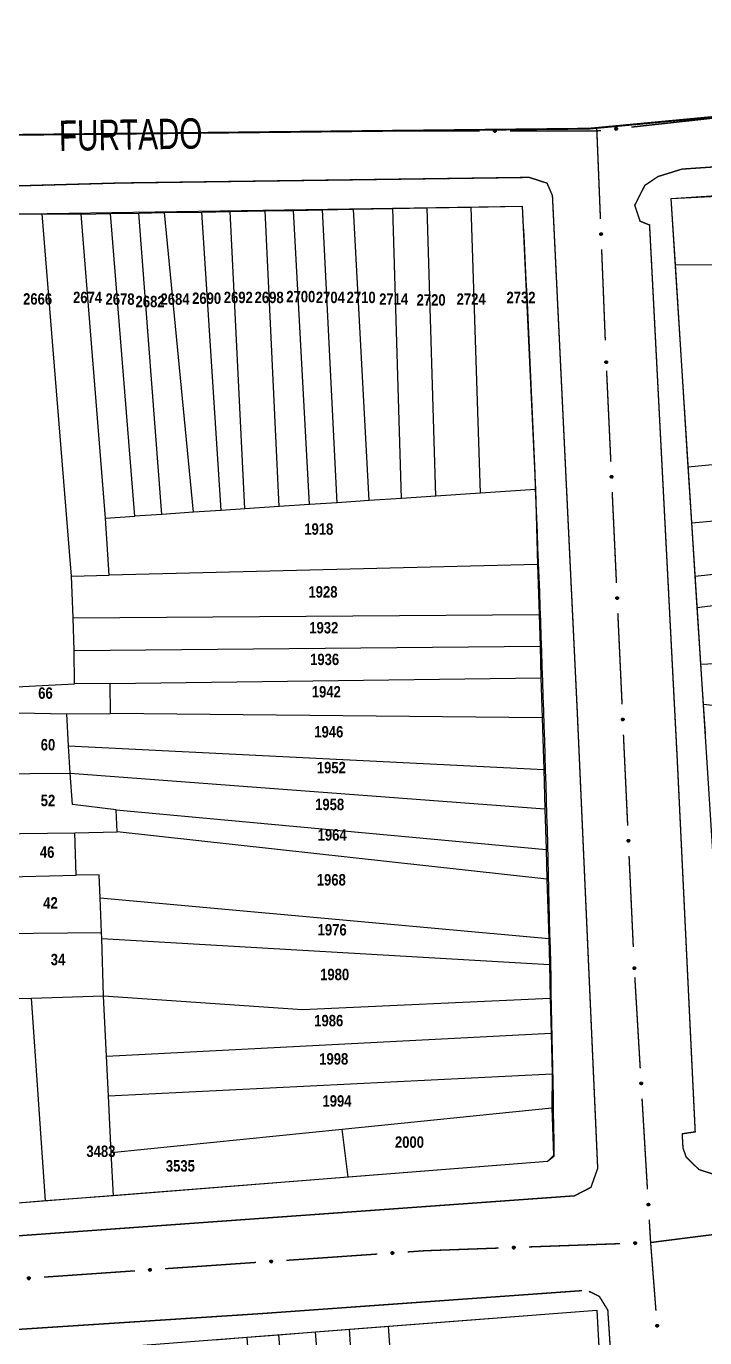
# Model space of a CAD drawing. Extents: x 201676 to 203188, y 4837754 to 4839005.
# Drawn here: x 202874.4 to 202963.7, y 4838832.1 to 4839004.8 of the extents above; entities that cross this region are included whole.
import ezdxf
from ezdxf.enums import TextEntityAlignment as Align

# ---------------------------------------------------------------- set-up
doc = ezdxf.new("R2010")
doc.units = 0
doc.header["$LTSCALE"] = 1.5
doc.header["$MEASUREMENT"] = 0
for name, color, linetype in [('CD-MALHA-LOTES', 40, 'CONTINUOUS'), ('LM-LIM-SETOR-FISCAL', 7, 'CONTINUOUS'), ('RU-QUADRAS', 210, 'CONTINUOUS'), ('SV-EIXO-RUA-PAV', 20, 'CONTINUOUS'), ('SV-RUA-PAVIM-S-GUIA-C-GUIA', 7, 'CONTINUOUS'), ('SV-TXT-RUA-PAV-S-GUIA-C-GUIA', 7, 'CONTINUOUS'), ('Th_NmrPort', 7, 'CONTINUOUS')]:
    doc.layers.add(name, color=color, linetype=linetype)
doc.styles.add('ARIAL', font='ARIAL.TTF')
doc.styles.get("Standard").update_dxf_attribs({"font": 'swisscbo.ttf'})
doc.linetypes.add('Limite', pattern='A,20,-3,[130,ltypeshp.shx,S=6.35,R=0,X=0,Y=0],-3,20', length=46)

msp = doc.modelspace()

# ---------------------------------------------------------------- linework, layer by layer
at = {"layer": 'CD-MALHA-LOTES', "linetype": 'Continuous', "flags": 128}
for points in [[(202932.95, 4838980.98), (202939.69, 4838981.1)], [(202939.69, 4838981.1), (202941.42, 4838943.8)], [(202959.3, 4838982.14), (202969.8, 4838982.65)], [(202959.86, 4838973.44), (202959.3, 4838982.14)], [(202868.71, 4838980.11), (202876.48, 4838980.12)], [(202880.32, 4838932.36), (202876.48, 4838980.12)], [(202876.48, 4838980.12), (202881.59, 4838980.07)], [(202881.59, 4838980.07), (202885.47, 4838980.14)], [(202884.81, 4838940.02), (202881.59, 4838980.07)], [(202885.47, 4838980.14), (202889.21, 4838980.21)], [(202888.66, 4838940.28), (202885.47, 4838980.14)], [(202889.21, 4838980.21), (202892.59, 4838980.27)], [(202892.22, 4838940.52), (202889.21, 4838980.21)], [(202892.59, 4838980.27), (202897.48, 4838980.35)], [(202896.4, 4838940.8), (202892.59, 4838980.27)], [(202897.48, 4838980.35), (202901.21, 4838980.42)], [(202900.04, 4838941.04), (202897.48, 4838980.35)], [(202901.21, 4838980.42), (202905.83, 4838980.5)], [(202903.16, 4838941.25), (202901.21, 4838980.42)], [(202905.83, 4838980.5), (202909.56, 4838980.57)], [(202907.69, 4838941.55), (202905.83, 4838980.5)], [(202909.56, 4838980.57), (202913.39, 4838980.64)], [(202911.68, 4838941.82), (202909.56, 4838980.57)], [(202913.39, 4838980.64), (202917.48, 4838980.71)], [(202915.34, 4838942.06), (202913.39, 4838980.64)], [(202917.48, 4838980.71), (202922.63, 4838980.8)], [(202919.52, 4838942.34), (202917.48, 4838980.71)], [(202922.63, 4838980.8), (202927.16, 4838980.88)], [(202923.78, 4838942.62), (202922.63, 4838980.8)], [(202927.16, 4838980.88), (202932.95, 4838980.98)], [(202928.31, 4838942.92), (202927.16, 4838980.88)], [(202934.18, 4838943.31), (202932.95, 4838980.98)], [(202959.86, 4838973.44), (202970.14, 4838973.39)], [(202961.56, 4838946.77), (202959.86, 4838973.44)], [(202961.56, 4838946.77), (202971.09, 4838947.71)], [(202962.03, 4838939.41), (202961.56, 4838946.77)], [(202934.18, 4838943.31), (202928.31, 4838942.92)], [(202941.42, 4838943.8), (202934.18, 4838943.31)], [(202941.42, 4838943.8), (202941.72, 4838933.92)], [(202907.69, 4838941.55), (202903.16, 4838941.25)], [(202911.68, 4838941.82), (202907.69, 4838941.55)], [(202915.34, 4838942.06), (202911.68, 4838941.82)], [(202919.52, 4838942.34), (202915.34, 4838942.06)], [(202923.78, 4838942.62), (202919.52, 4838942.34)], [(202928.31, 4838942.92), (202923.78, 4838942.62)], [(202962.03, 4838939.41), (202983.9, 4838941.39)], [(202884.81, 4838940.02), (202888.66, 4838940.28)], [(202885.28, 4838932.53), (202884.81, 4838940.02)], [(202892.22, 4838940.52), (202888.66, 4838940.28)], [(202896.4, 4838940.8), (202892.22, 4838940.52)], [(202900.04, 4838941.04), (202896.4, 4838940.8)], [(202903.16, 4838941.25), (202900.04, 4838941.04)], [(202962.48, 4838932.37), (202962.03, 4838939.41)], [(202941.72, 4838933.92), (202885.28, 4838932.53)], [(202941.72, 4838933.92), (202941.91, 4838927.32)], [(202962.48, 4838932.37), (202979.47, 4838934.22)], [(202880.32, 4838932.36), (202885.28, 4838932.53)], [(202880.54, 4838926.89), (202880.32, 4838932.36)], [(202962.75, 4838928.24), (202962.48, 4838932.37)], [(202962.75, 4838928.24), (202979.38, 4838930.41)], [(202963.22, 4838920.78), (202962.75, 4838928.24)], [(202880.54, 4838926.89), (202941.91, 4838927.32)], [(202880.67, 4838922.6), (202880.54, 4838926.89)], [(202941.91, 4838927.32), (202942.04, 4838923.15)], [(202880.67, 4838922.6), (202942.04, 4838923.15)], [(202880.75, 4838918.19), (202880.67, 4838922.6)], [(202942.04, 4838923.15), (202942.16, 4838918.97)], [(202963.22, 4838920.78), (202979.66, 4838921.57)], [(202963.56, 4838915.5), (202963.22, 4838920.78)], [(202885.41, 4838918.25), (202942.16, 4838918.97)], [(202942.16, 4838918.97), (202942.32, 4838913.71)], [(202868.76, 4838917.6), (202880.75, 4838918.19)], [(202885.41, 4838918.25), (202880.75, 4838918.19)], [(202885.46, 4838914.3), (202885.41, 4838918.25)], [(202963.56, 4838915.5), (203032.15, 4838907.93)], [(202963.81, 4838911.65), (202963.56, 4838915.5)], [(202869.01, 4838914.46), (202879.7, 4838914.26)], [(202879.7, 4838914.26), (202885.46, 4838914.3)], [(202879.92, 4838910.02), (202879.7, 4838914.26)], [(202942.32, 4838913.71), (202885.46, 4838914.3)], [(202942.32, 4838913.71), (202942.52, 4838906.9)], [(202880.14, 4838906.45), (202879.92, 4838910.02)], [(202879.92, 4838910.02), (202942.52, 4838906.9)], [(202942.52, 4838906.9), (202942.67, 4838901.71)], [(202869.49, 4838906.34), (202880.14, 4838906.45)], [(202880.45, 4838902.28), (202880.14, 4838906.45)], [(202880.14, 4838906.45), (202942.67, 4838901.71)], [(202886.21, 4838901.61), (202880.45, 4838902.28)], [(202886.35, 4838898.68), (202886.21, 4838901.61)], [(202886.21, 4838901.61), (202942.83, 4838896.37)], [(202942.67, 4838901.71), (202942.83, 4838896.37)], [(202869.98, 4838898.42), (202880.79, 4838898.56)], [(202880.79, 4838898.56), (202886.35, 4838898.68)], [(202880.97, 4838892.99), (202880.79, 4838898.56)], [(202942.95, 4838892.45), (202886.35, 4838898.68)], [(202942.83, 4838896.37), (202942.95, 4838892.45)], [(202870.34, 4838892.71), (202880.97, 4838892.99)], [(202883.96, 4838893.02), (202880.97, 4838892.99)], [(202884.09, 4838890.02), (202883.96, 4838893.02)], [(202942.95, 4838892.45), (202943.18, 4838884.67)], [(202884.29, 4838885.44), (202884.09, 4838890.02)], [(202884.09, 4838890.02), (202943.18, 4838884.67)], [(202870.79, 4838885.32), (202884.29, 4838885.44)], [(202884.31, 4838884.63), (202884.29, 4838885.44)], [(202884.55, 4838877.08), (202884.31, 4838884.63)], [(202884.31, 4838884.63), (202943.28, 4838881.22)], [(202943.18, 4838884.67), (202943.28, 4838881.22)], [(202943.28, 4838881.22), (202943.39, 4838876.79)], [(202871.24, 4838876.68), (202875.05, 4838876.8)], [(202875.05, 4838876.8), (202884.55, 4838877.08)], [(202876.93, 4838850.08), (202875.05, 4838876.8)], [(202884.94, 4838869.17), (202884.55, 4838877.08)], [(202884.55, 4838877.08), (202910.76, 4838875.3)], [(202910.76, 4838875.3), (202943.39, 4838876.79)], [(202943.39, 4838876.79), (202943.5, 4838872.16)], [(202884.94, 4838869.17), (202943.5, 4838872.16)], [(202943.5, 4838872.16), (202943.62, 4838866.84)], [(202885.2, 4838863.94), (202884.94, 4838869.17)], [(202885.2, 4838863.94), (202943.62, 4838866.84)], [(202943.62, 4838866.84), (202943.61, 4838862.34)], [(202885.57, 4838856.46), (202885.2, 4838863.94)], [(202916, 4838859.54), (202943.61, 4838862.34)], [(202943.61, 4838862.34), (202943.79, 4838856.07), (202943, 4838855.29), (202916.77, 4838853.22)], [(202885.57, 4838856.46), (202916, 4838859.54)], [(202916.77, 4838853.22), (202916, 4838859.54)], [(202885.85, 4838850.75), (202885.57, 4838856.46)], [(202916.77, 4838853.22), (202885.85, 4838850.75)], [(202876.93, 4838850.08), (202872.73, 4838849.76)], [(202885.85, 4838850.75), (202876.93, 4838850.08)], [(202922.06, 4838833.56), (202949.52, 4838835.69)], [(202949.52, 4838835.69), (202949.77, 4838830.85)], [(202907.64, 4838832.45), (202912.46, 4838832.82)], [(202912.46, 4838832.82), (202916.95, 4838833.17)], [(202913.18, 4838823.97), (202912.46, 4838832.82)], [(202916.95, 4838833.17), (202922.06, 4838833.56)], [(202917.52, 4838824.37), (202916.95, 4838833.17)], [(202922.69, 4838824.85), (202922.06, 4838833.56)], [(202899.15, 4838831.79), (202903.47, 4838832.13)], [(202903.47, 4838832.13), (202907.64, 4838832.45)], [(202904.1, 4838823.12), (202903.47, 4838832.13)], [(202908.37, 4838823.52), (202907.64, 4838832.45)]]:
    msp.add_lwpolyline(points, dxfattribs=at)
at = {"layer": 'LM-LIM-SETOR-FISCAL', "linetype": 'Limite', "ltscale": 0.1}
msp.add_lwpolyline([(203183.34, 4838302.84, 0.25, 0.25, 0), (203180.94, 4838327.88, 0.25, 0.25, 0), (203179.01, 4838373.61, 0.25, 0.25, 0), (203177.69, 4838393.34, 0.25, 0.25, 0), (203167.5, 4838509.94, 0.25, 0.25, 0), (203160.24, 4838615.27, 0.25, 0.25, 0), (203158.31, 4838638.38, 0.25, 0.25, 0), (203156.83, 4838669.62, 0.25, 0.25, 0), (203152.43, 4838745.37, 0.25, 0.25, 0), (203149.12, 4838806.64, 0.25, 0.25, 0), (203147.22, 4838841.4, 0.25, 0.25, 0), (203146.26, 4838857.95, 0.25, 0.25, 0), (203141.75, 4838939.59, 0.25, 0.25, 0), (203141.45, 4838947.8, 0.25, 0.25, 0), (203138.51, 4839004.69, 0.25, 0.25, 0), (203068.23, 4839000.34, 0.25, 0.25, 0), (203012.77, 4838996.88, 0.25, 0.25, 0), (202985.23, 4838994.8, 0.25, 0.25, 0), (202948.48, 4838991.33, 0.25, 0.25, 0), (202848.68, 4838990.25, 0.25, 0.25, 0), (202769, 4838988.92, 0.25, 0.25, 0), (202703.79, 4838990.29, 0.25, 0.25, 0), (202671.56, 4838990.98, 0.25, 0.25, 0), (202579.77, 4838990.52, 0.25, 0.25, 0)], format="xyseb", dxfattribs=at)
at = {"layer": 'RU-QUADRAS', "color": 6, "linetype": 'Continuous'}
msp.add_lwpolyline([(202959.3, 4838982.14), (203128.57, 4838993.46), (203133.93, 4838869.95), (202967.26, 4838857.62)], close=True, dxfattribs=at)
msp.add_lwpolyline([(202782.66, 4838976.55), (202784.02, 4838977.96), (202825.9, 4838979.35), (202939.69, 4838981.1, -0.009233), (202943.87, 4838855.95), (202943, 4838855.29), (202872.73, 4838849.76), (202868.76, 4838917.6), (202865.13, 4838917.43, -0.010665), (202868.26, 4838847.98), (202856.86, 4838847.26), (202854.33, 4838895.16), (202850.74, 4838894.95), (202853.12, 4838847.21), (202828.69, 4838846.01), (202825.2, 4838913.44), (202820.13, 4838913.14), (202822.48, 4838845.15), (202789.45, 4838842.25), (202788.74, 4838843.1)], format="xyb", close=True, dxfattribs=at)
msp.add_lwpolyline([(202858.97, 4838828.69), (202949.52, 4838835.69), (202950.42, 4838818.68)], dxfattribs=at)
at = {"layer": 'SV-EIXO-RUA-PAV', "const_width": 0.18}
for points in [[(202949.5, 4838991.43), (202949.52, 4838991.03)], [(202954.05, 4838991.53), (202965.98, 4838992.84)], [(202922.08, 4838991.02), (202934.08, 4838991.02)], [(202938.08, 4838991.03), (202949.08, 4838991.03)], [(202949.08, 4838991.03), (202949.52, 4838991.03)], [(202949.52, 4838991.03), (202950.08, 4838991.09)], [(202949.52, 4838991.03), (202949.99, 4838979.44)], [(202950.15, 4838975.44), (202950.63, 4838963.45)], [(202950.8, 4838959.45), (202951.36, 4838947.47)], [(202951.54, 4838943.47), (202952.1, 4838931.48)], [(202952.28, 4838927.49), (202952.84, 4838915.5)], [(202953.02, 4838911.5), (202953.58, 4838899.52)], [(202953.76, 4838895.52), (202954.32, 4838883.53)], [(202954.52, 4838879.54), (202955.23, 4838867.56)], [(202955.47, 4838863.57), (202956.18, 4838851.59)], [(202956.42, 4838847.6), (202956.6, 4838844.6)], [(202956.57, 4838844.6), (202956.6, 4838844.6)], [(202956.6, 4838844.6), (202968.47, 4838846.11)], [(202956.6, 4838844.6), (202956.6, 4838844.6)], [(202956.6, 4838844.6), (202957.3, 4838835.63)], [(202908.63, 4838842.25), (202920.6, 4838843.08)], [(202924.59, 4838843.36), (202926.59, 4838843.5)], [(202926.59, 4838843.5), (202926.91, 4838843.52)], [(202926.91, 4838843.52), (202936.58, 4838843.87)], [(202940.58, 4838844.02), (202952.57, 4838844.45)], [(202892.67, 4838841.15), (202904.64, 4838841.98)], [(202876.71, 4838840.04), (202888.68, 4838840.87)]]:
    msp.add_lwpolyline(points, dxfattribs=at)
at = {"layer": 'SV-EIXO-RUA-PAV'}
for points in [[(202951.91, 4838991.4), (202951.94, 4838991.44), (202951.97, 4838991.47), (202952.01, 4838991.48), (202952.04, 4838991.49), (202952.08, 4838991.49), (202952.11, 4838991.48), (202952.15, 4838991.47), (202952.19, 4838991.44), (202952.22, 4838991.4), (202952.23, 4838991.37), (202952.24, 4838991.33), (202952.24, 4838991.3), (202952.23, 4838991.26), (202952.21, 4838991.22), (202952.18, 4838991.18), (202952.15, 4838991.16), (202952.12, 4838991.15), (202952.08, 4838991.14), (202952.04, 4838991.14), (202952.01, 4838991.14), (202951.97, 4838991.16), (202951.93, 4838991.19), (202951.91, 4838991.23), (202951.89, 4838991.26), (202951.89, 4838991.29), (202951.89, 4838991.33), (202951.89, 4838991.37), (202951.91, 4838991.4)], [(202935.94, 4838991.13), (202935.97, 4838991.17), (202936.01, 4838991.19), (202936.04, 4838991.2), (202936.08, 4838991.2), (202936.11, 4838991.2), (202936.15, 4838991.19), (202936.18, 4838991.17), (202936.22, 4838991.14), (202936.24, 4838991.1), (202936.25, 4838991.06), (202936.26, 4838991.03), (202936.25, 4838990.99), (202936.24, 4838990.96), (202936.22, 4838990.92), (202936.18, 4838990.89), (202936.15, 4838990.86), (202936.11, 4838990.85), (202936.08, 4838990.85), (202936.04, 4838990.86), (202936.01, 4838990.87), (202935.97, 4838990.89), (202935.94, 4838990.92), (202935.91, 4838990.96), (202935.9, 4838990.99), (202935.9, 4838991.03), (202935.9, 4838991.06), (202935.91, 4838991.1), (202935.94, 4838991.13)], [(202950.17, 4838977.59), (202950.21, 4838977.55), (202950.23, 4838977.52), (202950.25, 4838977.48), (202950.25, 4838977.45), (202950.25, 4838977.41), (202950.24, 4838977.38), (202950.22, 4838977.34), (202950.19, 4838977.3), (202950.15, 4838977.28), (202950.11, 4838977.27), (202950.08, 4838977.26), (202950.04, 4838977.27), (202950.01, 4838977.28), (202949.97, 4838977.3), (202949.93, 4838977.33), (202949.91, 4838977.36), (202949.9, 4838977.4), (202949.9, 4838977.43), (202949.9, 4838977.47), (202949.91, 4838977.5), (202949.93, 4838977.54), (202949.96, 4838977.58), (202950, 4838977.6), (202950.03, 4838977.61), (202950.06, 4838977.62), (202950.1, 4838977.62), (202950.14, 4838977.61), (202950.17, 4838977.59)], [(202950.85, 4838960.72), (202950.89, 4838960.69), (202950.91, 4838960.65), (202950.93, 4838960.62), (202950.93, 4838960.58), (202950.93, 4838960.55), (202950.92, 4838960.51), (202950.9, 4838960.47), (202950.87, 4838960.44), (202950.83, 4838960.41), (202950.8, 4838960.4), (202950.76, 4838960.4), (202950.73, 4838960.4), (202950.69, 4838960.41), (202950.65, 4838960.43), (202950.62, 4838960.46), (202950.59, 4838960.5), (202950.58, 4838960.53), (202950.58, 4838960.57), (202950.58, 4838960.6), (202950.59, 4838960.64), (202950.61, 4838960.67), (202950.64, 4838960.71), (202950.68, 4838960.73), (202950.71, 4838960.74), (202950.74, 4838960.75), (202950.78, 4838960.75), (202950.82, 4838960.74), (202950.85, 4838960.72)], [(202951.55, 4838945.62), (202951.59, 4838945.58), (202951.61, 4838945.55), (202951.63, 4838945.51), (202951.63, 4838945.48), (202951.63, 4838945.44), (202951.62, 4838945.41), (202951.6, 4838945.37), (202951.57, 4838945.33), (202951.53, 4838945.31), (202951.5, 4838945.3), (202951.46, 4838945.29), (202951.43, 4838945.29), (202951.39, 4838945.31), (202951.35, 4838945.32), (202951.32, 4838945.36), (202951.29, 4838945.39), (202951.28, 4838945.43), (202951.28, 4838945.46), (202951.28, 4838945.5), (202951.29, 4838945.53), (202951.31, 4838945.57), (202951.34, 4838945.61), (202951.38, 4838945.63), (202951.41, 4838945.64), (202951.44, 4838945.65), (202951.48, 4838945.65), (202951.52, 4838945.64), (202951.55, 4838945.62)], [(202952.29, 4838929.63), (202952.33, 4838929.6), (202952.36, 4838929.57), (202952.37, 4838929.53), (202952.37, 4838929.5), (202952.37, 4838929.46), (202952.36, 4838929.43), (202952.34, 4838929.39), (202952.31, 4838929.35), (202952.27, 4838929.33), (202952.24, 4838929.32), (202952.2, 4838929.31), (202952.17, 4838929.31), (202952.13, 4838929.32), (202952.09, 4838929.34), (202952.06, 4838929.38), (202952.03, 4838929.41), (202952.02, 4838929.44), (202952.02, 4838929.48), (202952.02, 4838929.52), (202952.03, 4838929.55), (202952.05, 4838929.59), (202952.08, 4838929.62), (202952.12, 4838929.65), (202952.15, 4838929.66), (202952.19, 4838929.66), (202952.22, 4838929.66), (202952.26, 4838929.65), (202952.29, 4838929.63)], [(202953.03, 4838913.65), (202953.07, 4838913.62), (202953.1, 4838913.58), (202953.11, 4838913.55), (202953.11, 4838913.51), (202953.11, 4838913.48), (202953.1, 4838913.44), (202953.08, 4838913.41), (202953.05, 4838913.37), (202953.01, 4838913.35), (202952.98, 4838913.33), (202952.94, 4838913.33), (202952.91, 4838913.33), (202952.87, 4838913.34), (202952.83, 4838913.36), (202952.8, 4838913.39), (202952.77, 4838913.43), (202952.76, 4838913.46), (202952.76, 4838913.5), (202952.76, 4838913.53), (202952.77, 4838913.57), (202952.79, 4838913.61), (202952.82, 4838913.64), (202952.86, 4838913.67), (202952.89, 4838913.68), (202952.93, 4838913.68), (202952.96, 4838913.68), (202953, 4838913.67), (202953.03, 4838913.65)], [(202953.78, 4838897.67), (202953.81, 4838897.64), (202953.84, 4838897.6), (202953.85, 4838897.56), (202953.85, 4838897.53), (202953.85, 4838897.5), (202953.84, 4838897.46), (202953.82, 4838897.42), (202953.79, 4838897.39), (202953.75, 4838897.36), (202953.72, 4838897.35), (202953.68, 4838897.34), (202953.65, 4838897.35), (202953.61, 4838897.36), (202953.58, 4838897.38), (202953.54, 4838897.41), (202953.51, 4838897.44), (202953.5, 4838897.48), (202953.5, 4838897.51), (202953.5, 4838897.55), (202953.51, 4838897.59), (202953.53, 4838897.62), (202953.56, 4838897.66), (202953.6, 4838897.68), (202953.63, 4838897.69), (202953.67, 4838897.7), (202953.7, 4838897.7), (202953.74, 4838897.69), (202953.78, 4838897.67)], [(202954.55, 4838880.89), (202954.59, 4838880.86), (202954.61, 4838880.82), (202954.63, 4838880.79), (202954.63, 4838880.75), (202954.63, 4838880.72), (202954.62, 4838880.68), (202954.6, 4838880.65), (202954.57, 4838880.61), (202954.53, 4838880.58), (202954.5, 4838880.57), (202954.46, 4838880.57), (202954.43, 4838880.57), (202954.39, 4838880.58), (202954.35, 4838880.6), (202954.32, 4838880.63), (202954.29, 4838880.66), (202954.28, 4838880.7), (202954.28, 4838880.73), (202954.28, 4838880.77), (202954.29, 4838880.8), (202954.31, 4838880.84), (202954.34, 4838880.88), (202954.37, 4838880.9), (202954.41, 4838880.91), (202954.44, 4838880.92), (202954.48, 4838880.92), (202954.51, 4838880.91), (202954.55, 4838880.89)], [(202955.45, 4838865.71), (202955.49, 4838865.68), (202955.52, 4838865.65), (202955.53, 4838865.61), (202955.53, 4838865.58), (202955.53, 4838865.54), (202955.52, 4838865.51), (202955.5, 4838865.47), (202955.47, 4838865.43), (202955.44, 4838865.41), (202955.4, 4838865.39), (202955.37, 4838865.39), (202955.33, 4838865.39), (202955.3, 4838865.4), (202955.26, 4838865.42), (202955.22, 4838865.45), (202955.2, 4838865.49), (202955.19, 4838865.52), (202955.18, 4838865.56), (202955.18, 4838865.59), (202955.19, 4838865.63), (202955.21, 4838865.67), (202955.24, 4838865.7), (202955.28, 4838865.73), (202955.31, 4838865.74), (202955.35, 4838865.74), (202955.38, 4838865.74), (202955.42, 4838865.73), (202955.45, 4838865.71)], [(202956.4, 4838849.74), (202956.44, 4838849.71), (202956.47, 4838849.68), (202956.48, 4838849.64), (202956.48, 4838849.61), (202956.48, 4838849.57), (202956.47, 4838849.54), (202956.45, 4838849.5), (202956.42, 4838849.46), (202956.39, 4838849.44), (202956.35, 4838849.42), (202956.32, 4838849.42), (202956.28, 4838849.42), (202956.25, 4838849.43), (202956.21, 4838849.45), (202956.17, 4838849.48), (202956.15, 4838849.52), (202956.14, 4838849.55), (202956.13, 4838849.59), (202956.13, 4838849.62), (202956.14, 4838849.66), (202956.16, 4838849.69), (202956.19, 4838849.73), (202956.23, 4838849.75), (202956.26, 4838849.77), (202956.3, 4838849.77), (202956.33, 4838849.77), (202956.37, 4838849.76), (202956.4, 4838849.74)], [(202954.42, 4838844.63), (202954.45, 4838844.67), (202954.49, 4838844.69), (202954.52, 4838844.7), (202954.56, 4838844.71), (202954.59, 4838844.7), (202954.63, 4838844.69), (202954.67, 4838844.68), (202954.7, 4838844.64), (202954.72, 4838844.6), (202954.74, 4838844.57), (202954.74, 4838844.54), (202954.74, 4838844.5), (202954.73, 4838844.46), (202954.71, 4838844.43), (202954.68, 4838844.39), (202954.64, 4838844.37), (202954.61, 4838844.36), (202954.57, 4838844.35), (202954.53, 4838844.36), (202954.5, 4838844.36), (202954.46, 4838844.38), (202954.43, 4838844.42), (202954.4, 4838844.45), (202954.39, 4838844.49), (202954.39, 4838844.52), (202954.39, 4838844.56), (202954.4, 4838844.59), (202954.42, 4838844.63)], [(202922.45, 4838843.32), (202922.48, 4838843.36), (202922.51, 4838843.38), (202922.55, 4838843.4), (202922.58, 4838843.4), (202922.62, 4838843.4), (202922.65, 4838843.39), (202922.69, 4838843.37), (202922.73, 4838843.34), (202922.75, 4838843.31), (202922.77, 4838843.27), (202922.77, 4838843.24), (202922.77, 4838843.2), (202922.76, 4838843.17), (202922.74, 4838843.13), (202922.71, 4838843.09), (202922.67, 4838843.07), (202922.64, 4838843.05), (202922.6, 4838843.05), (202922.57, 4838843.05), (202922.53, 4838843.06), (202922.5, 4838843.08), (202922.46, 4838843.11), (202922.43, 4838843.14), (202922.42, 4838843.18), (202922.42, 4838843.21), (202922.42, 4838843.25), (202922.42, 4838843.28), (202922.45, 4838843.32)], [(202938.43, 4838844.05), (202938.46, 4838844.09), (202938.5, 4838844.11), (202938.53, 4838844.12), (202938.57, 4838844.12), (202938.6, 4838844.12), (202938.64, 4838844.11), (202938.68, 4838844.09), (202938.71, 4838844.06), (202938.74, 4838844.02), (202938.75, 4838843.99), (202938.75, 4838843.95), (202938.75, 4838843.92), (202938.74, 4838843.88), (202938.72, 4838843.85), (202938.69, 4838843.81), (202938.65, 4838843.79), (202938.62, 4838843.78), (202938.58, 4838843.77), (202938.55, 4838843.77), (202938.51, 4838843.78), (202938.47, 4838843.8), (202938.44, 4838843.84), (202938.41, 4838843.87), (202938.4, 4838843.91), (202938.4, 4838843.94), (202938.4, 4838843.98), (202938.41, 4838844.01), (202938.43, 4838844.05)], [(202890.52, 4838841.11), (202890.55, 4838841.15), (202890.59, 4838841.17), (202890.62, 4838841.18), (202890.66, 4838841.19), (202890.69, 4838841.19), (202890.73, 4838841.18), (202890.77, 4838841.16), (202890.8, 4838841.13), (202890.83, 4838841.09), (202890.84, 4838841.06), (202890.85, 4838841.02), (202890.85, 4838840.99), (202890.84, 4838840.95), (202890.82, 4838840.92), (202890.79, 4838840.88), (202890.75, 4838840.85), (202890.72, 4838840.84), (202890.68, 4838840.84), (202890.65, 4838840.84), (202890.61, 4838840.85), (202890.57, 4838840.86), (202890.54, 4838840.9), (202890.51, 4838840.93), (202890.5, 4838840.96), (202890.49, 4838841), (202890.49, 4838841.04), (202890.5, 4838841.07), (202890.52, 4838841.11)], [(202906.48, 4838842.21), (202906.52, 4838842.25), (202906.55, 4838842.28), (202906.59, 4838842.29), (202906.62, 4838842.29), (202906.65, 4838842.29), (202906.69, 4838842.29), (202906.73, 4838842.27), (202906.77, 4838842.24), (202906.79, 4838842.2), (202906.8, 4838842.17), (202906.81, 4838842.13), (202906.81, 4838842.1), (202906.8, 4838842.06), (202906.78, 4838842.02), (202906.75, 4838841.98), (202906.71, 4838841.96), (202906.68, 4838841.95), (202906.64, 4838841.94), (202906.61, 4838841.94), (202906.57, 4838841.95), (202906.53, 4838841.97), (202906.5, 4838842), (202906.47, 4838842.04), (202906.46, 4838842.07), (202906.46, 4838842.11), (202906.46, 4838842.14), (202906.46, 4838842.18), (202906.48, 4838842.21)], [(202874.56, 4838840), (202874.59, 4838840.04), (202874.63, 4838840.07), (202874.66, 4838840.08), (202874.7, 4838840.08), (202874.73, 4838840.08), (202874.77, 4838840.07), (202874.8, 4838840.06), (202874.84, 4838840.02), (202874.87, 4838839.99), (202874.88, 4838839.95), (202874.89, 4838839.92), (202874.88, 4838839.88), (202874.87, 4838839.85), (202874.86, 4838839.81), (202874.82, 4838839.77), (202874.79, 4838839.75), (202874.76, 4838839.74), (202874.72, 4838839.73), (202874.68, 4838839.73), (202874.65, 4838839.74), (202874.61, 4838839.76), (202874.57, 4838839.79), (202874.55, 4838839.82), (202874.54, 4838839.86), (202874.53, 4838839.89), (202874.53, 4838839.93), (202874.54, 4838839.97), (202874.56, 4838840)], [(202957.55, 4838833.79), (202957.59, 4838833.76), (202957.62, 4838833.72), (202957.63, 4838833.69), (202957.63, 4838833.65), (202957.63, 4838833.62), (202957.63, 4838833.58), (202957.61, 4838833.54), (202957.58, 4838833.51), (202957.54, 4838833.48), (202957.51, 4838833.47), (202957.47, 4838833.46), (202957.44, 4838833.46), (202957.4, 4838833.47), (202957.36, 4838833.49), (202957.32, 4838833.52), (202957.3, 4838833.55), (202957.29, 4838833.59), (202957.28, 4838833.62), (202957.28, 4838833.66), (202957.29, 4838833.7), (202957.31, 4838833.73), (202957.34, 4838833.77), (202957.37, 4838833.8), (202957.41, 4838833.81), (202957.44, 4838833.81), (202957.48, 4838833.81), (202957.52, 4838833.81), (202957.55, 4838833.79)]]:
    msp.add_lwpolyline(points, close=True, dxfattribs=at)
for points in [[(202951.89, 4838991.37), (202952.19, 4838991.44)], [(202951.89, 4838991.35), (202952.2, 4838991.42)], [(202951.9, 4838991.38), (202952.17, 4838991.45)], [(202951.91, 4838991.4), (202952.15, 4838991.47)], [(202951.93, 4838991.42), (202952.12, 4838991.47)], [(202951.94, 4838991.44), (202952.11, 4838991.48)], [(202951.96, 4838991.46), (202952.09, 4838991.48)], [(202951.97, 4838991.47), (202952.08, 4838991.49)], [(202935.9, 4838991.06), (202936.24, 4838991.1)], [(202935.9, 4838991.03), (202936.25, 4838991.06)], [(202935.9, 4838990.99), (202936.26, 4838991.03)], [(202935.91, 4838991.1), (202936.22, 4838991.14)], [(202935.91, 4838991.08), (202936.22, 4838991.12)], [(202935.91, 4838991.05), (202936.24, 4838991.08)], [(202935.91, 4838991.01), (202936.25, 4838991.04)], [(202935.91, 4838990.97), (202936.25, 4838991.01)], [(202935.91, 4838990.96), (202936.25, 4838990.99)], [(202935.93, 4838991.11), (202936.2, 4838991.15)], [(202935.93, 4838990.94), (202936.24, 4838990.97)], [(202935.94, 4838991.13), (202936.18, 4838991.17)], [(202935.94, 4838990.92), (202936.24, 4838990.96)], [(202935.96, 4838991.15), (202936.16, 4838991.18)], [(202935.96, 4838990.91), (202936.23, 4838990.94)], [(202935.97, 4838991.17), (202936.15, 4838991.19)], [(202935.97, 4838990.89), (202936.22, 4838990.92)], [(202935.99, 4838991.18), (202936.12, 4838991.2)], [(202935.99, 4838990.88), (202936.19, 4838990.9)], [(202936.01, 4838991.19), (202936.11, 4838991.2)], [(202936.01, 4838990.87), (202936.18, 4838990.89)], [(202936.03, 4838990.86), (202936.16, 4838990.87)], [(202936.04, 4838990.86), (202936.15, 4838990.86)], [(202951.89, 4838991.33), (202952.22, 4838991.4)], [(202951.89, 4838991.31), (202952.22, 4838991.39)], [(202951.89, 4838991.29), (202952.23, 4838991.37)], [(202951.89, 4838991.28), (202952.23, 4838991.35)], [(202951.89, 4838991.26), (202952.24, 4838991.33)], [(202951.9, 4838991.24), (202952.24, 4838991.31)], [(202951.91, 4838991.23), (202952.24, 4838991.3)], [(202951.92, 4838991.21), (202952.23, 4838991.28)], [(202951.93, 4838991.19), (202952.23, 4838991.26)], [(202951.96, 4838991.18), (202952.22, 4838991.24)], [(202951.97, 4838991.16), (202952.21, 4838991.22)], [(202951.99, 4838991.16), (202952.19, 4838991.2)], [(202952.01, 4838991.14), (202952.18, 4838991.18)], [(202952.03, 4838991.14), (202952.16, 4838991.17)], [(202952.04, 4838991.14), (202952.15, 4838991.16)], [(202949.98, 4838977.59), (202950.03, 4838977.28)], [(202950, 4838977.6), (202950.04, 4838977.27)], [(202950.01, 4838977.6), (202950.06, 4838977.27)], [(202950.03, 4838977.61), (202950.08, 4838977.26)], [(202950.05, 4838977.61), (202950.09, 4838977.27)], [(202950.06, 4838977.62), (202950.11, 4838977.27)], [(202950.08, 4838977.61), (202950.13, 4838977.28)], [(202950.1, 4838977.62), (202950.15, 4838977.28)], [(202950.12, 4838977.61), (202950.17, 4838977.3)], [(202950.14, 4838977.61), (202950.19, 4838977.3)], [(202950.15, 4838977.6), (202950.2, 4838977.33)], [(202950.17, 4838977.59), (202950.22, 4838977.34)], [(202949.9, 4838977.48), (202949.92, 4838977.35)], [(202949.9, 4838977.47), (202949.91, 4838977.36)], [(202949.91, 4838977.5), (202949.93, 4838977.33)], [(202949.92, 4838977.52), (202949.95, 4838977.32)], [(202949.93, 4838977.54), (202949.97, 4838977.3)], [(202949.95, 4838977.56), (202949.99, 4838977.29)], [(202949.96, 4838977.58), (202950.01, 4838977.28)], [(202950.19, 4838977.57), (202950.23, 4838977.37)], [(202950.21, 4838977.55), (202950.24, 4838977.38)], [(202950.22, 4838977.53), (202950.24, 4838977.4)], [(202950.23, 4838977.52), (202950.25, 4838977.41)], [(202950.58, 4838960.61), (202950.6, 4838960.48)], [(202950.58, 4838960.6), (202950.59, 4838960.5)], [(202950.59, 4838960.64), (202950.62, 4838960.46)], [(202950.6, 4838960.65), (202950.63, 4838960.45)], [(202950.61, 4838960.67), (202950.65, 4838960.43)], [(202950.63, 4838960.69), (202950.67, 4838960.42)], [(202950.64, 4838960.71), (202950.69, 4838960.41)], [(202950.66, 4838960.72), (202950.71, 4838960.41)], [(202950.68, 4838960.73), (202950.73, 4838960.4)], [(202950.69, 4838960.74), (202950.74, 4838960.4)], [(202950.71, 4838960.74), (202950.76, 4838960.4)], [(202950.73, 4838960.74), (202950.78, 4838960.4)], [(202950.74, 4838960.75), (202950.8, 4838960.4)], [(202950.76, 4838960.74), (202950.81, 4838960.41)], [(202950.78, 4838960.75), (202950.83, 4838960.41)], [(202950.8, 4838960.74), (202950.85, 4838960.43)], [(202950.82, 4838960.74), (202950.87, 4838960.44)], [(202950.83, 4838960.73), (202950.88, 4838960.46)], [(202950.85, 4838960.72), (202950.9, 4838960.47)], [(202950.87, 4838960.7), (202950.91, 4838960.5)], [(202950.89, 4838960.69), (202950.92, 4838960.51)], [(202950.9, 4838960.67), (202950.92, 4838960.54)], [(202950.91, 4838960.65), (202950.93, 4838960.55)], [(202951.28, 4838945.51), (202951.3, 4838945.38)], [(202951.28, 4838945.5), (202951.29, 4838945.39)], [(202951.29, 4838945.53), (202951.32, 4838945.36)], [(202951.3, 4838945.55), (202951.33, 4838945.35)], [(202951.31, 4838945.57), (202951.35, 4838945.32)], [(202951.33, 4838945.59), (202951.37, 4838945.32)], [(202951.34, 4838945.61), (202951.39, 4838945.31)], [(202951.36, 4838945.62), (202951.41, 4838945.3)], [(202951.38, 4838945.63), (202951.43, 4838945.29)], [(202951.39, 4838945.63), (202951.44, 4838945.3)], [(202951.41, 4838945.64), (202951.46, 4838945.29)], [(202951.43, 4838945.64), (202951.48, 4838945.3)], [(202951.44, 4838945.65), (202951.5, 4838945.3)], [(202951.46, 4838945.64), (202951.51, 4838945.31)], [(202951.48, 4838945.65), (202951.53, 4838945.31)], [(202951.5, 4838945.64), (202951.55, 4838945.33)], [(202951.52, 4838945.64), (202951.57, 4838945.33)], [(202951.53, 4838945.63), (202951.58, 4838945.36)], [(202951.55, 4838945.62), (202951.6, 4838945.37)], [(202951.57, 4838945.6), (202951.61, 4838945.4)], [(202951.59, 4838945.58), (202951.62, 4838945.41)], [(202951.6, 4838945.56), (202951.62, 4838945.44)], [(202951.61, 4838945.55), (202951.63, 4838945.44)], [(202952.02, 4838929.53), (202952.04, 4838929.4)], [(202952.02, 4838929.52), (202952.03, 4838929.41)], [(202952.03, 4838929.55), (202952.06, 4838929.38)], [(202952.04, 4838929.56), (202952.07, 4838929.37)], [(202952.05, 4838929.59), (202952.09, 4838929.34)], [(202952.07, 4838929.6), (202952.11, 4838929.34)], [(202952.08, 4838929.62), (202952.13, 4838929.32)], [(202952.1, 4838929.63), (202952.15, 4838929.32)], [(202952.12, 4838929.65), (202952.17, 4838929.31)], [(202952.13, 4838929.65), (202952.18, 4838929.31)], [(202952.15, 4838929.66), (202952.2, 4838929.31)], [(202952.17, 4838929.66), (202952.22, 4838929.31)], [(202952.19, 4838929.66), (202952.24, 4838929.32)], [(202952.2, 4838929.66), (202952.26, 4838929.33)], [(202952.22, 4838929.66), (202952.27, 4838929.33)], [(202952.24, 4838929.65), (202952.29, 4838929.34)], [(202952.26, 4838929.65), (202952.31, 4838929.35)], [(202952.27, 4838929.64), (202952.32, 4838929.37)], [(202952.29, 4838929.63), (202952.34, 4838929.39)], [(202952.31, 4838929.62), (202952.35, 4838929.41)], [(202952.33, 4838929.6), (202952.36, 4838929.43)], [(202952.34, 4838929.58), (202952.36, 4838929.45)], [(202952.36, 4838929.57), (202952.37, 4838929.46)], [(202952.86, 4838913.67), (202952.91, 4838913.33)], [(202952.87, 4838913.67), (202952.92, 4838913.33)], [(202952.89, 4838913.68), (202952.94, 4838913.33)], [(202952.91, 4838913.68), (202952.96, 4838913.33)], [(202952.93, 4838913.68), (202952.98, 4838913.33)], [(202952.95, 4838913.68), (202953, 4838913.34)], [(202952.96, 4838913.68), (202953.01, 4838913.35)], [(202952.98, 4838913.67), (202953.03, 4838913.36)], [(202953, 4838913.67), (202953.05, 4838913.37)], [(202953.01, 4838913.66), (202953.06, 4838913.39)], [(202952.76, 4838913.53), (202952.77, 4838913.43)], [(202952.77, 4838913.57), (202952.8, 4838913.39)], [(202952.77, 4838913.55), (202952.79, 4838913.42)], [(202952.78, 4838913.58), (202952.82, 4838913.38)], [(202952.79, 4838913.61), (202952.83, 4838913.36)], [(202952.81, 4838913.62), (202952.85, 4838913.35)], [(202952.82, 4838913.64), (202952.87, 4838913.34)], [(202952.84, 4838913.65), (202952.89, 4838913.34)], [(202953.03, 4838913.65), (202953.08, 4838913.41)], [(202953.05, 4838913.63), (202953.09, 4838913.43)], [(202953.07, 4838913.62), (202953.1, 4838913.44)], [(202953.09, 4838913.6), (202953.1, 4838913.47)], [(202953.1, 4838913.58), (202953.11, 4838913.48)], [(202953.5, 4838897.55), (202953.51, 4838897.44)], [(202953.51, 4838897.59), (202953.54, 4838897.41)], [(202953.51, 4838897.56), (202953.53, 4838897.43)], [(202953.52, 4838897.6), (202953.56, 4838897.4)], [(202953.53, 4838897.62), (202953.58, 4838897.38)], [(202953.55, 4838897.64), (202953.59, 4838897.37)], [(202953.56, 4838897.66), (202953.61, 4838897.36)], [(202953.58, 4838897.67), (202953.63, 4838897.36)], [(202953.6, 4838897.68), (202953.65, 4838897.35)], [(202953.61, 4838897.68), (202953.67, 4838897.35)], [(202953.63, 4838897.69), (202953.68, 4838897.34)], [(202953.65, 4838897.69), (202953.7, 4838897.35)], [(202953.67, 4838897.7), (202953.72, 4838897.35)], [(202953.69, 4838897.69), (202953.74, 4838897.36)], [(202953.7, 4838897.7), (202953.75, 4838897.36)], [(202953.72, 4838897.69), (202953.77, 4838897.38)], [(202953.74, 4838897.69), (202953.79, 4838897.39)], [(202953.76, 4838897.68), (202953.8, 4838897.41)], [(202953.78, 4838897.67), (202953.82, 4838897.42)], [(202953.79, 4838897.65), (202953.83, 4838897.45)], [(202953.81, 4838897.64), (202953.84, 4838897.46)], [(202953.83, 4838897.62), (202953.84, 4838897.49)], [(202953.84, 4838897.6), (202953.85, 4838897.5)], [(202954.31, 4838880.84), (202954.35, 4838880.6)], [(202954.32, 4838880.86), (202954.37, 4838880.59)], [(202954.34, 4838880.88), (202954.39, 4838880.58)], [(202954.36, 4838880.89), (202954.41, 4838880.58)], [(202954.37, 4838880.9), (202954.43, 4838880.57)], [(202954.39, 4838880.9), (202954.45, 4838880.57)], [(202954.41, 4838880.91), (202954.46, 4838880.57)], [(202954.42, 4838880.91), (202954.48, 4838880.57)], [(202954.44, 4838880.92), (202954.5, 4838880.57)], [(202954.46, 4838880.91), (202954.52, 4838880.58)], [(202954.48, 4838880.92), (202954.53, 4838880.58)], [(202954.5, 4838880.91), (202954.55, 4838880.6)], [(202954.51, 4838880.91), (202954.57, 4838880.61)], [(202954.53, 4838880.9), (202954.58, 4838880.63)], [(202954.55, 4838880.89), (202954.6, 4838880.65)], [(202954.57, 4838880.87), (202954.61, 4838880.67)], [(202954.59, 4838880.86), (202954.62, 4838880.68)], [(202954.6, 4838880.84), (202954.62, 4838880.71)], [(202954.28, 4838880.78), (202954.31, 4838880.65)], [(202954.28, 4838880.77), (202954.29, 4838880.66)], [(202954.29, 4838880.8), (202954.32, 4838880.63)], [(202954.3, 4838880.82), (202954.34, 4838880.62)], [(202954.61, 4838880.82), (202954.63, 4838880.72)], [(202955.18, 4838865.59), (202955.2, 4838865.49)], [(202955.19, 4838865.63), (202955.22, 4838865.45)], [(202955.19, 4838865.61), (202955.21, 4838865.48)], [(202955.2, 4838865.64), (202955.24, 4838865.44)], [(202955.21, 4838865.67), (202955.26, 4838865.42)], [(202955.23, 4838865.68), (202955.28, 4838865.41)], [(202955.24, 4838865.7), (202955.3, 4838865.4)], [(202955.26, 4838865.71), (202955.31, 4838865.4)], [(202955.28, 4838865.73), (202955.33, 4838865.39)], [(202955.29, 4838865.73), (202955.35, 4838865.39)], [(202955.31, 4838865.74), (202955.37, 4838865.39)], [(202955.33, 4838865.74), (202955.38, 4838865.39)], [(202955.35, 4838865.74), (202955.4, 4838865.39)], [(202955.36, 4838865.74), (202955.42, 4838865.41)], [(202955.38, 4838865.74), (202955.44, 4838865.41)], [(202955.4, 4838865.73), (202955.45, 4838865.43)], [(202955.42, 4838865.73), (202955.47, 4838865.43)], [(202955.43, 4838865.72), (202955.49, 4838865.45)], [(202955.45, 4838865.71), (202955.5, 4838865.47)], [(202955.47, 4838865.7), (202955.51, 4838865.5)], [(202955.49, 4838865.68), (202955.52, 4838865.51)], [(202955.51, 4838865.66), (202955.53, 4838865.53)], [(202955.52, 4838865.65), (202955.53, 4838865.54)], [(202956.21, 4838849.74), (202956.26, 4838849.43)], [(202956.23, 4838849.75), (202956.28, 4838849.42)], [(202956.24, 4838849.76), (202956.3, 4838849.42)], [(202956.26, 4838849.77), (202956.32, 4838849.42)], [(202956.28, 4838849.77), (202956.33, 4838849.42)], [(202956.3, 4838849.77), (202956.35, 4838849.42)], [(202956.31, 4838849.77), (202956.37, 4838849.44)], [(202956.33, 4838849.77), (202956.39, 4838849.44)], [(202956.35, 4838849.76), (202956.4, 4838849.45)], [(202956.37, 4838849.76), (202956.42, 4838849.46)], [(202956.38, 4838849.75), (202956.44, 4838849.48)], [(202956.4, 4838849.74), (202956.45, 4838849.5)], [(202956.13, 4838849.62), (202956.15, 4838849.52)], [(202956.14, 4838849.66), (202956.17, 4838849.48)], [(202956.14, 4838849.63), (202956.16, 4838849.5)], [(202956.15, 4838849.67), (202956.19, 4838849.47)], [(202956.16, 4838849.69), (202956.21, 4838849.45)], [(202956.18, 4838849.71), (202956.23, 4838849.44)], [(202956.19, 4838849.73), (202956.25, 4838849.43)], [(202956.42, 4838849.72), (202956.46, 4838849.52)], [(202956.44, 4838849.71), (202956.47, 4838849.54)], [(202956.46, 4838849.69), (202956.48, 4838849.56)], [(202956.47, 4838849.68), (202956.48, 4838849.57)], [(202954.39, 4838844.56), (202954.72, 4838844.6)], [(202954.39, 4838844.54), (202954.73, 4838844.59)], [(202954.39, 4838844.52), (202954.74, 4838844.57)], [(202954.39, 4838844.5), (202954.74, 4838844.55)], [(202954.4, 4838844.59), (202954.7, 4838844.64)], [(202954.4, 4838844.58), (202954.71, 4838844.62)], [(202954.41, 4838844.61), (202954.68, 4838844.66)], [(202954.42, 4838844.63), (202954.67, 4838844.68)], [(202954.44, 4838844.65), (202954.64, 4838844.68)], [(202954.45, 4838844.67), (202954.63, 4838844.69)], [(202954.47, 4838844.68), (202954.6, 4838844.7)], [(202954.49, 4838844.69), (202954.59, 4838844.7)], [(202922.42, 4838843.28), (202922.73, 4838843.34)], [(202922.42, 4838843.25), (202922.75, 4838843.31)], [(202922.42, 4838843.23), (202922.75, 4838843.29)], [(202922.42, 4838843.21), (202922.77, 4838843.27)], [(202922.42, 4838843.19), (202922.77, 4838843.25)], [(202922.42, 4838843.18), (202922.77, 4838843.24)], [(202922.43, 4838843.27), (202922.73, 4838843.32)], [(202922.43, 4838843.16), (202922.77, 4838843.22)], [(202922.43, 4838843.14), (202922.77, 4838843.2)], [(202922.44, 4838843.3), (202922.7, 4838843.36)], [(202922.45, 4838843.32), (202922.69, 4838843.37)], [(202922.45, 4838843.12), (202922.76, 4838843.18)], [(202922.46, 4838843.34), (202922.66, 4838843.38)], [(202922.46, 4838843.11), (202922.76, 4838843.17)], [(202922.48, 4838843.36), (202922.65, 4838843.39)], [(202922.48, 4838843.09), (202922.75, 4838843.15)], [(202922.5, 4838843.37), (202922.63, 4838843.39)], [(202922.5, 4838843.08), (202922.74, 4838843.13)], [(202922.51, 4838843.38), (202922.62, 4838843.4)], [(202922.52, 4838843.07), (202922.72, 4838843.11)], [(202922.53, 4838843.06), (202922.71, 4838843.09)], [(202922.56, 4838843.05), (202922.69, 4838843.08)], [(202922.57, 4838843.05), (202922.67, 4838843.07)], [(202938.4, 4838843.98), (202938.74, 4838844.02)], [(202938.4, 4838843.96), (202938.74, 4838844.01)], [(202938.4, 4838843.94), (202938.75, 4838843.99)], [(202938.4, 4838843.92), (202938.75, 4838843.97)], [(202938.4, 4838843.91), (202938.75, 4838843.95)], [(202938.41, 4838844.01), (202938.71, 4838844.06)], [(202938.41, 4838843.99), (202938.72, 4838844.04)], [(202938.41, 4838843.89), (202938.75, 4838843.94)], [(202938.41, 4838843.87), (202938.75, 4838843.92)], [(202938.42, 4838844.03), (202938.69, 4838844.08)], [(202938.43, 4838844.05), (202938.68, 4838844.09)], [(202938.43, 4838843.85), (202938.74, 4838843.9)], [(202938.44, 4838843.84), (202938.74, 4838843.88)], [(202938.45, 4838844.07), (202938.65, 4838844.1)], [(202938.46, 4838844.09), (202938.64, 4838844.11)], [(202938.46, 4838843.82), (202938.73, 4838843.86)], [(202938.47, 4838843.8), (202938.72, 4838843.85)], [(202938.48, 4838844.1), (202938.61, 4838844.12)], [(202938.5, 4838844.11), (202938.6, 4838844.12)], [(202938.5, 4838843.8), (202938.7, 4838843.83)], [(202938.51, 4838843.78), (202938.69, 4838843.81)], [(202938.53, 4838843.78), (202938.66, 4838843.8)], [(202938.55, 4838843.77), (202938.65, 4838843.79)], [(202954.39, 4838844.49), (202954.74, 4838844.54)], [(202954.4, 4838844.47), (202954.74, 4838844.52)], [(202954.4, 4838844.45), (202954.74, 4838844.5)], [(202954.42, 4838844.43), (202954.73, 4838844.48)], [(202954.43, 4838844.42), (202954.73, 4838844.46)], [(202954.45, 4838844.4), (202954.72, 4838844.45)], [(202954.46, 4838844.38), (202954.71, 4838844.43)], [(202954.49, 4838844.38), (202954.69, 4838844.41)], [(202954.5, 4838844.36), (202954.68, 4838844.39)], [(202954.52, 4838844.36), (202954.65, 4838844.38)], [(202954.53, 4838844.36), (202954.64, 4838844.37)], [(202890.49, 4838841.04), (202890.83, 4838841.09)], [(202890.5, 4838841.07), (202890.8, 4838841.13)], [(202890.5, 4838841.05), (202890.81, 4838841.11)], [(202890.51, 4838841.09), (202890.78, 4838841.14)], [(202890.52, 4838841.11), (202890.77, 4838841.16)], [(202890.54, 4838841.13), (202890.74, 4838841.17)], [(202890.55, 4838841.15), (202890.73, 4838841.18)], [(202890.57, 4838841.16), (202890.7, 4838841.18)], [(202890.59, 4838841.17), (202890.69, 4838841.19)], [(202906.46, 4838842.18), (202906.77, 4838842.24)], [(202906.46, 4838842.16), (202906.77, 4838842.22)], [(202906.46, 4838842.14), (202906.79, 4838842.2)], [(202906.46, 4838842.12), (202906.79, 4838842.18)], [(202906.46, 4838842.11), (202906.8, 4838842.17)], [(202906.46, 4838842.09), (202906.8, 4838842.14)], [(202906.46, 4838842.07), (202906.81, 4838842.13)], [(202906.47, 4838842.19), (202906.74, 4838842.25)], [(202906.47, 4838842.05), (202906.81, 4838842.11)], [(202906.47, 4838842.04), (202906.81, 4838842.1)], [(202906.48, 4838842.21), (202906.73, 4838842.27)], [(202906.49, 4838842.02), (202906.8, 4838842.08)], [(202906.5, 4838842.23), (202906.7, 4838842.28)], [(202906.5, 4838842), (202906.8, 4838842.06)], [(202906.52, 4838842.25), (202906.69, 4838842.29)], [(202906.52, 4838841.99), (202906.79, 4838842.04)], [(202906.53, 4838841.97), (202906.78, 4838842.02)], [(202906.54, 4838842.27), (202906.66, 4838842.29)], [(202906.55, 4838842.28), (202906.65, 4838842.29)], [(202906.56, 4838841.96), (202906.76, 4838842)], [(202906.57, 4838841.95), (202906.75, 4838841.98)], [(202906.59, 4838841.95), (202906.72, 4838841.97)], [(202906.61, 4838841.94), (202906.71, 4838841.96)], [(202874.53, 4838839.93), (202874.87, 4838839.99)], [(202874.53, 4838839.89), (202874.88, 4838839.95)], [(202874.54, 4838839.97), (202874.84, 4838840.02)], [(202874.54, 4838839.95), (202874.85, 4838840.01)], [(202874.54, 4838839.91), (202874.87, 4838839.97)], [(202874.54, 4838839.88), (202874.88, 4838839.93)], [(202874.54, 4838839.86), (202874.89, 4838839.92)], [(202874.55, 4838839.98), (202874.82, 4838840.04)], [(202874.55, 4838839.84), (202874.88, 4838839.9)], [(202874.55, 4838839.82), (202874.88, 4838839.88)], [(202874.56, 4838840), (202874.8, 4838840.06)], [(202874.56, 4838839.81), (202874.88, 4838839.86)], [(202874.57, 4838839.79), (202874.87, 4838839.85)], [(202874.58, 4838840.02), (202874.78, 4838840.06)], [(202874.59, 4838840.04), (202874.77, 4838840.07)], [(202874.6, 4838839.78), (202874.86, 4838839.83)], [(202874.61, 4838840.05), (202874.74, 4838840.08)], [(202874.61, 4838839.76), (202874.86, 4838839.81)], [(202874.63, 4838840.07), (202874.73, 4838840.08)], [(202874.64, 4838839.75), (202874.83, 4838839.79)], [(202874.65, 4838839.74), (202874.82, 4838839.77)], [(202874.67, 4838839.74), (202874.8, 4838839.76)], [(202874.68, 4838839.73), (202874.79, 4838839.75)], [(202890.49, 4838841), (202890.84, 4838841.06)], [(202890.5, 4838841.02), (202890.83, 4838841.08)], [(202890.5, 4838840.98), (202890.84, 4838841.04)], [(202890.5, 4838840.96), (202890.85, 4838841.02)], [(202890.51, 4838840.95), (202890.84, 4838841.01)], [(202890.51, 4838840.93), (202890.85, 4838840.99)], [(202890.53, 4838840.91), (202890.84, 4838840.97)], [(202890.54, 4838840.9), (202890.84, 4838840.95)], [(202890.56, 4838840.88), (202890.82, 4838840.93)], [(202890.57, 4838840.86), (202890.82, 4838840.92)], [(202890.6, 4838840.86), (202890.79, 4838840.9)], [(202890.61, 4838840.85), (202890.79, 4838840.88)], [(202890.63, 4838840.84), (202890.76, 4838840.86)], [(202890.65, 4838840.84), (202890.75, 4838840.85)], [(202957.28, 4838833.66), (202957.3, 4838833.55)], [(202957.29, 4838833.7), (202957.32, 4838833.52)], [(202957.29, 4838833.67), (202957.31, 4838833.54)], [(202957.3, 4838833.71), (202957.34, 4838833.51)], [(202957.31, 4838833.73), (202957.36, 4838833.49)], [(202957.33, 4838833.75), (202957.38, 4838833.48)], [(202957.34, 4838833.77), (202957.4, 4838833.47)], [(202957.36, 4838833.78), (202957.42, 4838833.47)], [(202957.37, 4838833.8), (202957.44, 4838833.46)], [(202957.39, 4838833.8), (202957.45, 4838833.46)], [(202957.41, 4838833.81), (202957.47, 4838833.46)], [(202957.43, 4838833.81), (202957.49, 4838833.46)], [(202957.44, 4838833.81), (202957.51, 4838833.47)], [(202957.46, 4838833.81), (202957.52, 4838833.48)], [(202957.48, 4838833.81), (202957.54, 4838833.48)], [(202957.5, 4838833.8), (202957.56, 4838833.5)], [(202957.52, 4838833.81), (202957.58, 4838833.51)], [(202957.53, 4838833.8), (202957.59, 4838833.53)], [(202957.55, 4838833.79), (202957.61, 4838833.54)], [(202957.57, 4838833.77), (202957.62, 4838833.57)], [(202957.59, 4838833.76), (202957.63, 4838833.58)], [(202957.61, 4838833.74), (202957.63, 4838833.61)], [(202957.62, 4838833.72), (202957.63, 4838833.62)]]:
    msp.add_lwpolyline(points, dxfattribs=at)
at = {"layer": 'SV-RUA-PAVIM-S-GUIA-C-GUIA', "linetype": 'Continuous', "const_width": 0.18, "flags": 128}
msp.add_lwpolyline([(202960.11, 4838908.14), (202956.46, 4838978.64), (202955.22, 4838979.13), (202954.51, 4838981.25), (202955.84, 4838983.86), (202957.57, 4838985.02), (202960.72, 4838986), (203034.48, 4838991.08), (203129.1, 4838997.66), (203131.5, 4838996.49), (203133.56, 4838993.51), (203136.59, 4838927.56), (203139.98, 4838868.22), (203139.1, 4838866.4), (203137.39, 4838865.48), (203043.56, 4838858.93), (202965.77, 4838853.32), (202962.98, 4838854.2), (202961.29, 4838855.84), (202960.86, 4838857.05), (202960.76, 4838858.92), (202962.47, 4838859.18)], close=True, dxfattribs=at)
at = {"layer": 'SV-RUA-PAVIM-S-GUIA-C-GUIA', "linetype": 'Continuous', "const_width": 0.18}
msp.add_lwpolyline([(202781.83, 4838883.23), (202777.29, 4838979.09), (202778.53, 4838981.17), (202781.07, 4838982.64), (202824.21, 4838983.47), (202867.72, 4838983.64), (202886.7, 4838984.17), (202940.61, 4838984.91), (202942.96, 4838984.15), (202943.67, 4838982.5), (202946.92, 4838914.95), (202949.63, 4838854.37), (202948.74, 4838851.87), (202946.57, 4838850.75), (202872.57, 4838845.43)], dxfattribs=at)
at = {"layer": 'SV-RUA-PAVIM-S-GUIA-C-GUIA', "const_width": 0.18}
for points in [[(202947.55, 4838838.26), (202905.08, 4838835.22)], [(202950.96, 4838835.7), (202949.84, 4838837.51), (202948.46, 4838838.18)], [(202905.08, 4838835.22), (202856.01, 4838832.03)], [(202954, 4838789.17), (202950.96, 4838835.7)]]:
    msp.add_lwpolyline(points, dxfattribs=at)

# ---------------------------------------------------------------- texts
at = {"layer": 'SV-TXT-RUA-PAV-S-GUIA-C-GUIA', "style": 'ARIAL', "width": 0.7}
msp.add_text('FURTADO', height=4, rotation=1, dxfattribs=at).set_placement((202878.71, 4838988.39))
at = {"layer": 'Th_NmrPort', "color": 1}
for s, p in [('2666', (202873.96, 4838968.9)), ('2674', (202880.54, 4838969.1)), ('2678', (202884.82, 4838968.88)), ('2682', (202888.77, 4838968.55)), ('2684', (202892.06, 4838968.88)), ('2690', (202896.22, 4838968.99)), ('2692', (202900.39, 4838969.1)), ('2698', (202904.45, 4838969.1)), ('2700', (202908.62, 4838969.21)), ('2704', (202912.51, 4838969.1)), ('2710', (202916.57, 4838969.1)), ('2714', (202920.85, 4838968.88)), ('2720', (202925.78, 4838968.77)), ('2724', (202931.05, 4838968.88)), ('2732', (202937.62, 4838969.09)), ('1918', (202910.99, 4838938.59)), ('1928', (202911.54, 4838930.31)), ('1932', (202911.65, 4838925.59)), ('1936', (202911.76, 4838921.42)), ('66', (202875.95, 4838916.98)), ('1942', (202911.98, 4838917.15)), ('1946', (202912.31, 4838911.88)), ('60', (202876.28, 4838910.18)), ('1952', (202912.64, 4838907.16)), ('52', (202876.28, 4838902.83)), ('1958', (202912.42, 4838902.31)), ('1964', (202912.75, 4838898.3)), ('46', (202876.17, 4838896.03)), ('1968', (202912.64, 4838892.38)), ('42', (202876.61, 4838889.34)), ('1976', (202912.75, 4838885.8)), ('34', (202877.6, 4838881.88)), ('1980', (202913.08, 4838879.91)), ('1986', (202912.3, 4838873.83)), ('1998', (202912.96, 4838868.79)), ('1994', (202913.39, 4838863.25)), ('2000', (202922.93, 4838857.83)), ('3483', (202882.3, 4838856.62)), ('3535', (202892.76, 4838854.7))]:
    msp.add_text(s, height=1.5, dxfattribs=at).set_placement(p, align=Align.MIDDLE_LEFT)

doc.saveas('drawing.dxf')
